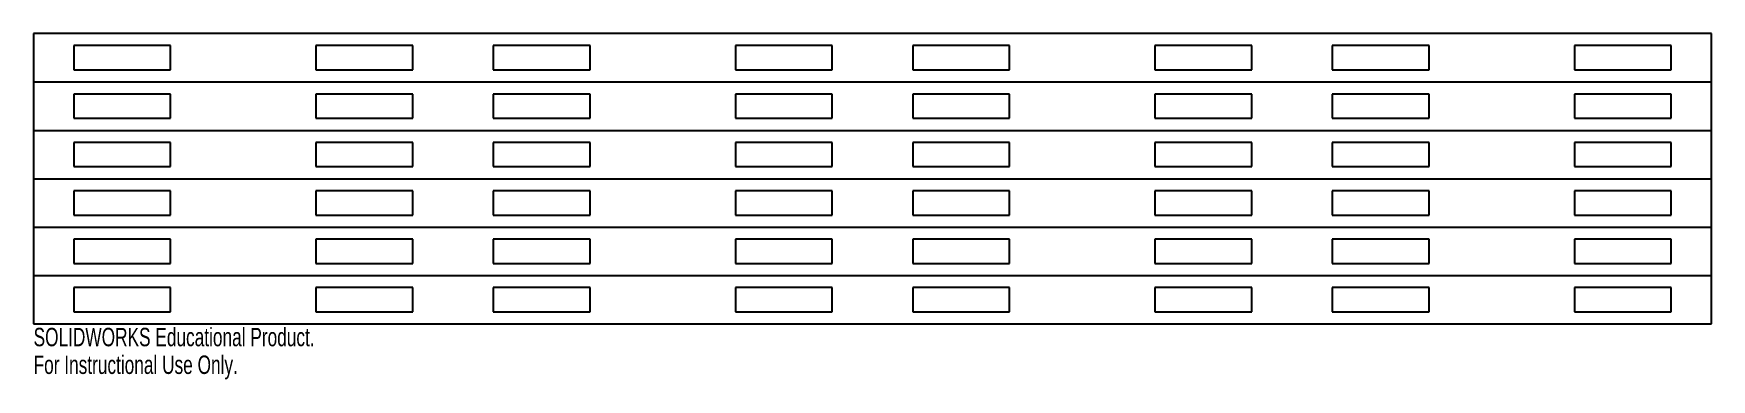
# Model space of a CAD drawing. Header units: inches. Extents: x -8.7 to 8.7, y -3.3 to 0.2.
import ezdxf

# ---------------------------------------------------------------- set-up
doc = ezdxf.new("R2010")
doc.units = ezdxf.units.IN
doc.header["$MEASUREMENT"] = 0
doc.styles.add('SLDTEXTSTYLE0', font='TXT', dxfattribs={"width": 0.7})

msp = doc.modelspace()

# ---------------------------------------------------------------- linework, layer by layer
at = {"color": 7, "linetype": 'Continuous', "lineweight": 25}
for p, q in [((-8.66, 0.25), (-8.66, -2.75)), ((8.66, 0.25), (-8.66, 0.25)), ((8.66, -2.75), (8.66, 0.25)), ((-7.245, 0.125), (-8.245, 0.125)), ((-8.245, 0.125), (-8.245, -0.125)), ((-7.245, -0.125), (-7.245, 0.125)), ((-4.745, 0.125), (-5.745, 0.125)), ((-5.745, 0.125), (-5.745, -0.125)), ((-4.745, -0.125), (-4.745, 0.125)), ((-2.915, 0.125), (-3.915, 0.125)), ((-3.915, 0.125), (-3.915, -0.125)), ((-2.915, -0.125), (-2.915, 0.125)), ((-0.415, 0.125), (-1.415, 0.125)), ((-1.415, 0.125), (-1.415, -0.125)), ((-0.415, -0.125), (-0.415, 0.125)), ((1.415, 0.125), (0.415, 0.125)), ((0.415, 0.125), (0.415, -0.125)), ((1.415, -0.125), (1.415, 0.125)), ((3.915, 0.125), (2.915, 0.125)), ((2.915, 0.125), (2.915, -0.125)), ((3.915, -0.125), (3.915, 0.125)), ((5.745, 0.125), (4.745, 0.125)), ((4.745, 0.125), (4.745, -0.125)), ((5.745, -0.125), (5.745, 0.125)), ((8.245, 0.125), (7.245, 0.125)), ((7.245, 0.125), (7.245, -0.125)), ((8.245, -0.125), (8.245, 0.125)), ((-8.245, -0.125), (-7.245, -0.125)), ((-5.745, -0.125), (-4.745, -0.125)), ((-3.915, -0.125), (-2.915, -0.125)), ((-1.415, -0.125), (-0.415, -0.125)), ((0.415, -0.125), (1.415, -0.125)), ((2.915, -0.125), (3.915, -0.125)), ((4.745, -0.125), (5.745, -0.125)), ((7.245, -0.125), (8.245, -0.125)), ((-8.66, -0.25), (8.66, -0.25)), ((-7.245, -0.375), (-8.245, -0.375)), ((-8.245, -0.375), (-8.245, -0.625)), ((-7.245, -0.625), (-7.245, -0.375)), ((-4.745, -0.375), (-5.745, -0.375)), ((-5.745, -0.375), (-5.745, -0.625)), ((-4.745, -0.625), (-4.745, -0.375)), ((-2.915, -0.375), (-3.915, -0.375)), ((-3.915, -0.375), (-3.915, -0.625)), ((-2.915, -0.625), (-2.915, -0.375)), ((-0.415, -0.375), (-1.415, -0.375)), ((-1.415, -0.375), (-1.415, -0.625)), ((-0.415, -0.625), (-0.415, -0.375)), ((1.415, -0.375), (0.415, -0.375)), ((0.415, -0.375), (0.415, -0.625)), ((1.415, -0.625), (1.415, -0.375)), ((3.915, -0.375), (2.915, -0.375)), ((2.915, -0.375), (2.915, -0.625)), ((3.915, -0.625), (3.915, -0.375)), ((5.745, -0.375), (4.745, -0.375)), ((4.745, -0.375), (4.745, -0.625)), ((5.745, -0.625), (5.745, -0.375)), ((8.245, -0.375), (7.245, -0.375)), ((7.245, -0.375), (7.245, -0.625)), ((8.245, -0.625), (8.245, -0.375)), ((-8.245, -0.625), (-7.245, -0.625)), ((-5.745, -0.625), (-4.745, -0.625)), ((-3.915, -0.625), (-2.915, -0.625)), ((-1.415, -0.625), (-0.415, -0.625)), ((0.415, -0.625), (1.415, -0.625)), ((2.915, -0.625), (3.915, -0.625)), ((4.745, -0.625), (5.745, -0.625)), ((7.245, -0.625), (8.245, -0.625)), ((-8.66, -0.75), (8.66, -0.75)), ((-7.245, -0.875), (-8.245, -0.875)), ((-8.245, -0.875), (-8.245, -1.125)), ((-7.245, -1.125), (-7.245, -0.875)), ((-4.745, -0.875), (-5.745, -0.875)), ((-5.745, -0.875), (-5.745, -1.125)), ((-4.745, -1.125), (-4.745, -0.875)), ((-2.915, -0.875), (-3.915, -0.875)), ((-3.915, -0.875), (-3.915, -1.125)), ((-2.915, -1.125), (-2.915, -0.875)), ((-0.415, -0.875), (-1.415, -0.875)), ((-1.415, -0.875), (-1.415, -1.125)), ((-0.415, -1.125), (-0.415, -0.875)), ((1.415, -0.875), (0.415, -0.875)), ((0.415, -0.875), (0.415, -1.125)), ((1.415, -1.125), (1.415, -0.875)), ((3.915, -0.875), (2.915, -0.875)), ((2.915, -0.875), (2.915, -1.125)), ((3.915, -1.125), (3.915, -0.875)), ((5.745, -0.875), (4.745, -0.875)), ((4.745, -0.875), (4.745, -1.125)), ((5.745, -1.125), (5.745, -0.875)), ((8.245, -0.875), (7.245, -0.875)), ((7.245, -0.875), (7.245, -1.125)), ((8.245, -1.125), (8.245, -0.875)), ((-8.245, -1.125), (-7.245, -1.125)), ((-5.745, -1.125), (-4.745, -1.125)), ((-3.915, -1.125), (-2.915, -1.125)), ((-1.415, -1.125), (-0.415, -1.125)), ((0.415, -1.125), (1.415, -1.125)), ((2.915, -1.125), (3.915, -1.125)), ((4.745, -1.125), (5.745, -1.125)), ((7.245, -1.125), (8.245, -1.125)), ((-8.66, -1.25), (8.66, -1.25)), ((-7.245, -1.375), (-8.245, -1.375)), ((-8.245, -1.375), (-8.245, -1.625)), ((-7.245, -1.625), (-7.245, -1.375)), ((-4.745, -1.375), (-5.745, -1.375)), ((-5.745, -1.375), (-5.745, -1.625)), ((-4.745, -1.625), (-4.745, -1.375)), ((-2.915, -1.375), (-3.915, -1.375)), ((-3.915, -1.375), (-3.915, -1.625)), ((-2.915, -1.625), (-2.915, -1.375)), ((-0.415, -1.375), (-1.415, -1.375)), ((-1.415, -1.375), (-1.415, -1.625)), ((-0.415, -1.625), (-0.415, -1.375)), ((1.415, -1.375), (0.415, -1.375)), ((0.415, -1.375), (0.415, -1.625)), ((1.415, -1.625), (1.415, -1.375)), ((3.915, -1.375), (2.915, -1.375)), ((2.915, -1.375), (2.915, -1.625)), ((3.915, -1.625), (3.915, -1.375)), ((5.745, -1.375), (4.745, -1.375)), ((4.745, -1.375), (4.745, -1.625)), ((5.745, -1.625), (5.745, -1.375)), ((8.245, -1.375), (7.245, -1.375)), ((7.245, -1.375), (7.245, -1.625)), ((8.245, -1.625), (8.245, -1.375)), ((-8.245, -1.625), (-7.245, -1.625)), ((-5.745, -1.625), (-4.745, -1.625)), ((-3.915, -1.625), (-2.915, -1.625)), ((-1.415, -1.625), (-0.415, -1.625)), ((0.415, -1.625), (1.415, -1.625)), ((2.915, -1.625), (3.915, -1.625)), ((4.745, -1.625), (5.745, -1.625)), ((7.245, -1.625), (8.245, -1.625)), ((-8.66, -1.75), (8.66, -1.75)), ((-7.245, -1.875), (-8.245, -1.875)), ((-8.245, -1.875), (-8.245, -2.125)), ((-7.245, -2.125), (-7.245, -1.875)), ((-4.745, -1.875), (-5.745, -1.875)), ((-5.745, -1.875), (-5.745, -2.125)), ((-4.745, -2.125), (-4.745, -1.875)), ((-2.915, -1.875), (-3.915, -1.875)), ((-3.915, -1.875), (-3.915, -2.125)), ((-2.915, -2.125), (-2.915, -1.875)), ((-0.415, -1.875), (-1.415, -1.875)), ((-1.415, -1.875), (-1.415, -2.125)), ((-0.415, -2.125), (-0.415, -1.875)), ((1.415, -1.875), (0.415, -1.875)), ((0.415, -1.875), (0.415, -2.125)), ((1.415, -2.125), (1.415, -1.875)), ((3.915, -1.875), (2.915, -1.875)), ((2.915, -1.875), (2.915, -2.125)), ((3.915, -2.125), (3.915, -1.875)), ((5.745, -1.875), (4.745, -1.875)), ((4.745, -1.875), (4.745, -2.125)), ((5.745, -2.125), (5.745, -1.875)), ((8.245, -1.875), (7.245, -1.875)), ((7.245, -1.875), (7.245, -2.125)), ((8.245, -2.125), (8.245, -1.875)), ((-8.66, -2.25), (8.66, -2.25)), ((-8.245, -2.125), (-7.245, -2.125)), ((-5.745, -2.125), (-4.745, -2.125)), ((-3.915, -2.125), (-2.915, -2.125)), ((-1.415, -2.125), (-0.415, -2.125)), ((0.415, -2.125), (1.415, -2.125)), ((2.915, -2.125), (3.915, -2.125)), ((4.745, -2.125), (5.745, -2.125)), ((7.245, -2.125), (8.245, -2.125)), ((-7.245, -2.375), (-8.245, -2.375)), ((-8.245, -2.375), (-8.245, -2.625)), ((-7.245, -2.625), (-7.245, -2.375)), ((-4.745, -2.375), (-5.745, -2.375)), ((-5.745, -2.375), (-5.745, -2.625)), ((-4.745, -2.625), (-4.745, -2.375)), ((-2.915, -2.375), (-3.915, -2.375)), ((-3.915, -2.375), (-3.915, -2.625)), ((-2.915, -2.625), (-2.915, -2.375)), ((-0.415, -2.375), (-1.415, -2.375)), ((-1.415, -2.375), (-1.415, -2.625)), ((-0.415, -2.625), (-0.415, -2.375)), ((1.415, -2.375), (0.415, -2.375)), ((0.415, -2.375), (0.415, -2.625)), ((1.415, -2.625), (1.415, -2.375)), ((3.915, -2.375), (2.915, -2.375)), ((2.915, -2.375), (2.915, -2.625)), ((3.915, -2.625), (3.915, -2.375)), ((5.745, -2.375), (4.745, -2.375)), ((4.745, -2.375), (4.745, -2.625)), ((5.745, -2.625), (5.745, -2.375)), ((8.245, -2.375), (7.245, -2.375)), ((7.245, -2.375), (7.245, -2.625)), ((8.245, -2.625), (8.245, -2.375)), ((-8.66, -2.75), (8.66, -2.75)), ((-8.245, -2.625), (-7.245, -2.625)), ((-5.745, -2.625), (-4.745, -2.625)), ((-3.915, -2.625), (-2.915, -2.625)), ((-1.415, -2.625), (-0.415, -2.625)), ((0.415, -2.625), (1.415, -2.625)), ((2.915, -2.625), (3.915, -2.625)), ((4.745, -2.625), (5.745, -2.625)), ((7.245, -2.625), (8.245, -2.625))]:
    msp.add_line(p, q, dxfattribs=at)

# ---------------------------------------------------------------- texts
at = {"color": 7, "linetype": 'Continuous', "char_height": 0.1903, "attachment_point": 1, "style": 'SLDTEXTSTYLE0'}
for s, insert in [('SOLIDWORKS Educational Product.', (-8.66, -2.79)), ('For Instructional Use Only.', (-8.66, -3.076))]:
    msp.add_mtext(s, dxfattribs=dict(at, insert=insert))

doc.saveas('drawing.dxf')
